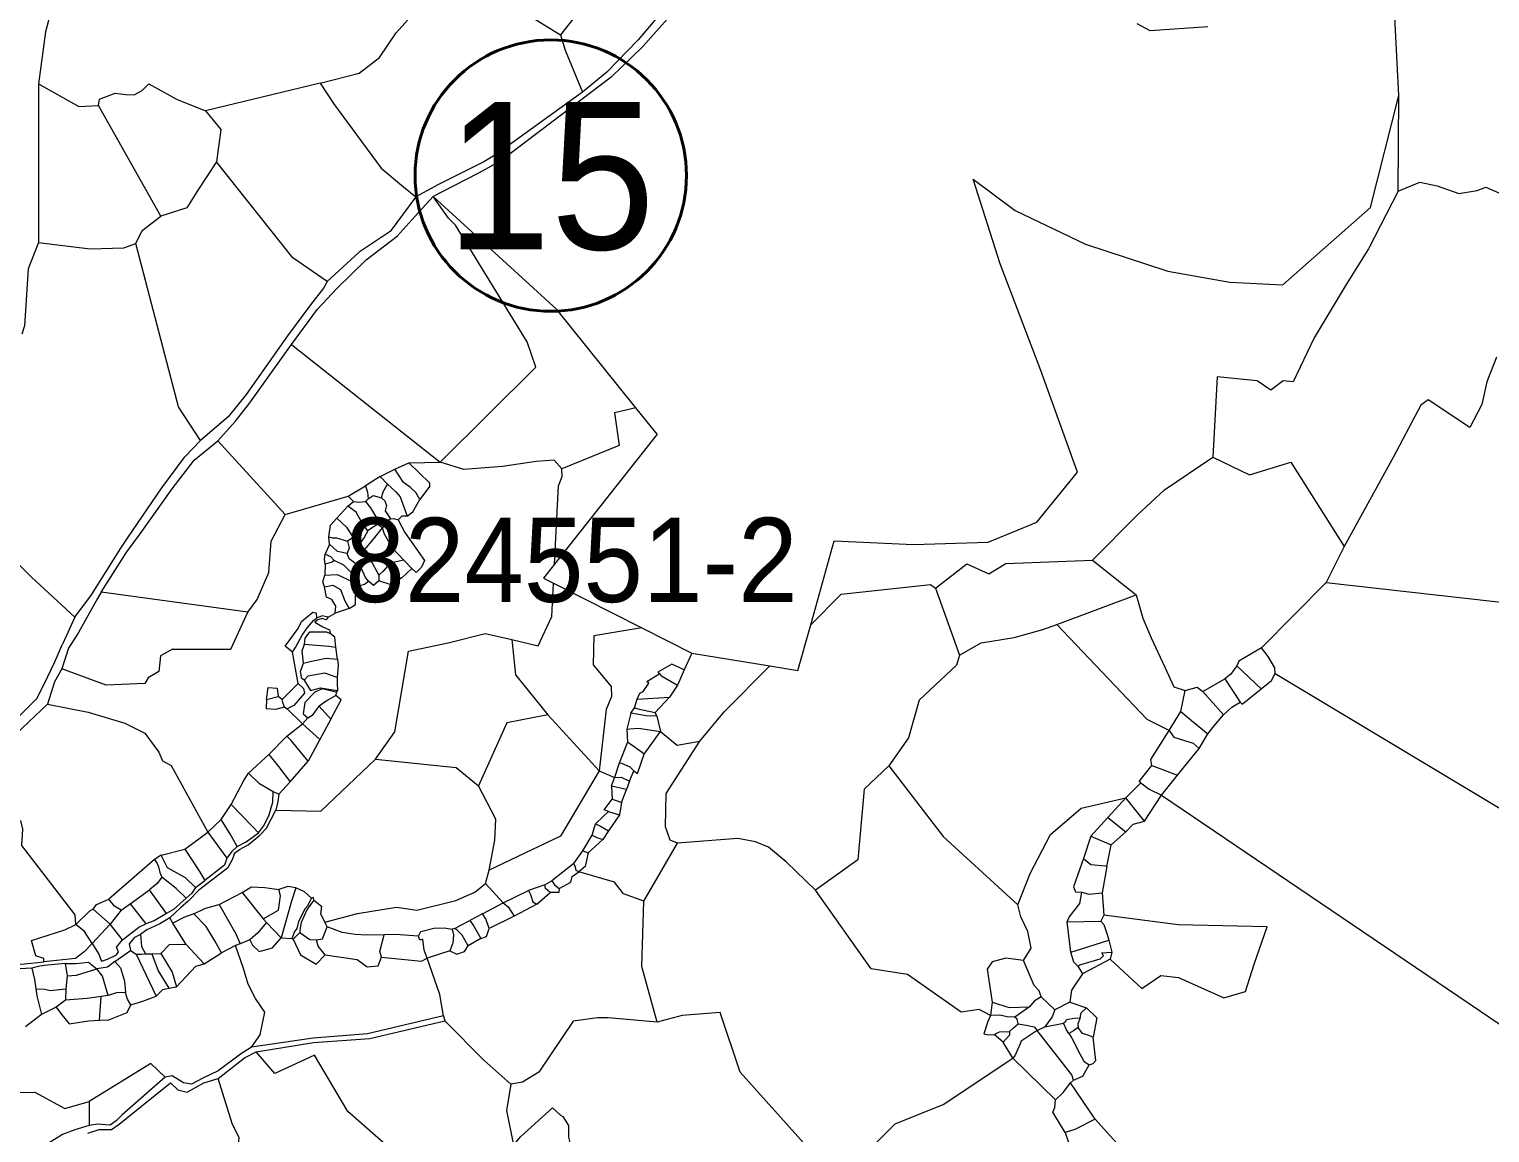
# Model space of a CAD drawing. Header units: metres. Extents: x 548568 to 557107, y 1817749 to 1829427.
# Drawn here: x 552243 to 552936, y 1823228 to 1823752 of the extents above; entities that cross this region are included whole.
import ezdxf
from ezdxf.enums import TextEntityAlignment as Align

# ---------------------------------------------------------------- set-up
doc = ezdxf.new("R2010")
doc.units = ezdxf.units.M
doc.header["$LTSCALE"] = 28
doc.linetypes.add('LONG_DASHED', pattern=[7.5, 6, -1.5])
for name, color, linetype, lineweight in [('10', 7, 'Continuous', 13), ('23', 7, 'Continuous', 13), ('31', 7, 'Continuous', 13), ('32', 7, 'Continuous', 13), ('34', 7, 'LONG_DASHED', 40), ('63', 7, 'Continuous', 40)]:
    doc.layers.add(name, color=color, linetype=linetype, lineweight=lineweight)
doc.layers.add('55', color=7, linetype='Continuous')

msp = doc.modelspace()

# ---------------------------------------------------------------- linework, layer by layer
at = {"layer": '10'}
for p, q in [((552892.76, 1823720.56), (552889.61, 1823782.61)), ((552380.64, 1823726.38), (552326.27, 1823713.3)), ((552246.97, 1823726.01), (552247.02, 1823650.75)), ((552892.43, 1823675.16), (552892.76, 1823720.56)), ((552304.98, 1823663.2), (552275.4, 1823715.73)), ((552434.25, 1823672.49), (552493.05, 1823618.9)), ((552530.59, 1823572.28), (552493.05, 1823618.9)), ((552367.03, 1823602.25), (552437.67, 1823546.43)), ((552540.7, 1823559.72), (552530.59, 1823572.28)), ((552364.14, 1823521.53), (552332.17, 1823556.6)), ((552540.7, 1823559.72), (552491.94, 1823497.98)), ((552416.12, 1823543.01), (552422.73, 1823546.14)), ((552422.73, 1823546.14), (552437.67, 1823546.43)), ((552409.21, 1823539.57), (552402.24, 1823535.1)), ((552409.21, 1823539.57), (552416.12, 1823543.01)), ((552412.72, 1823535.94), (552409.21, 1823539.57)), ((552393.95, 1823530.19), (552402.24, 1823535.1)), ((552491.94, 1823497.98), (552493.88, 1823535.11)), ((552364.14, 1823521.53), (552393.95, 1823530.19)), ((552393.83, 1823525.47), (552388.57, 1823519.8)), ((552393.83, 1823525.47), (552396.48, 1823527.67)), ((552393.95, 1823530.19), (552396.48, 1823527.67)), ((552403.53, 1823529.07), (552402.18, 1823527.66)), ((552410.28, 1823515.2), (552407.88, 1823516.87)), ((552385.06, 1823507.47), (552383, 1823502.66)), ((552385.06, 1823507.47), (552384.86, 1823510.92)), ((552396.36, 1823510.64), (552393.72, 1823508.83)), ((552396.36, 1823510.64), (552399.76, 1823508.21)), ((552613.56, 1823469.23), (552624.65, 1823509.08)), ((552383.02, 1823497.94), (552382.85, 1823492.73)), ((552747.3, 1823499.94), (552768.07, 1823483.36)), ((552346.28, 1823475.24), (552276.78, 1823484.62)), ((552398.06, 1823486.52), (552399.65, 1823487.84)), ((552672.71, 1823486.57), (552684.16, 1823454.82)), ((552858.19, 1823489.25), (553011.84, 1823471.99)), ((552394.41, 1823476.98), (552387.79, 1823474.71)), ((552730.39, 1823469.4), (552768.07, 1823483.36)), ((552384.52, 1823472.74), (552387.79, 1823474.71)), ((552310.54, 1823457.55), (552304.91, 1823454.38)), ((552388.9, 1823452.79), (552388.16, 1823458.5)), ((552557.16, 1823455.78), (552553.51, 1823447.83)), ((552572.43, 1823427.93), (552594.09, 1823449.69)), ((552815.77, 1823449.62), (552827.34, 1823438.77)), ((552279.11, 1823440.53), (552258.14, 1823448.32)), ((552553.51, 1823447.83), (552550.24, 1823440.51)), ((552833.97, 1823446.11), (553003.68, 1823344.04)), ((552297.39, 1823441.32), (552279.11, 1823440.53)), ((552355.25, 1823433.66), (552360.77, 1823435.18)), ((552362.59, 1823433.74), (552360.77, 1823435.18)), ((552370.18, 1823441.29), (552362.59, 1823433.74)), ((552388.32, 1823437.16), (552388.16, 1823435.68)), ((552550.24, 1823440.51), (552546.44, 1823434.84)), ((552789.21, 1823428.03), (552791.31, 1823438.03)), ((552809.46, 1823426.5), (552799.68, 1823437.52)), ((552363.74, 1823430.22), (552365.04, 1823429.22)), ((552528.12, 1823427.24), (552529.95, 1823429.69)), ((552529.95, 1823429.69), (552531.2, 1823433.8)), ((552531.2, 1823433.8), (552546.44, 1823434.84)), ((552546.44, 1823434.84), (552539.68, 1823427.54)), ((552372.28, 1823422.19), (552380.58, 1823414.71)), ((552385.77, 1823424.32), (552380.58, 1823414.71)), ((552488.81, 1823426.47), (552513.11, 1823399.82)), ((552528.12, 1823427.24), (552526.22, 1823419.63)), ((552540.52, 1823425.78), (552539.68, 1823427.54)), ((552540.52, 1823425.78), (552542.26, 1823418.53)), ((552560.87, 1823413.9), (552572.43, 1823427.93)), ((552783.76, 1823419.05), (552789.21, 1823428.03)), ((552364.93, 1823416.23), (552356.25, 1823407.64)), ((552380.58, 1823414.71), (552374.92, 1823404.45)), ((552526.22, 1823419.63), (552526.54, 1823413.46)), ((552534.41, 1823407.77), (552542.26, 1823418.53)), ((552797.97, 1823410.41), (552802.02, 1823417.41)), ((552346.74, 1823398.68), (552356.25, 1823407.64)), ((552775.4, 1823402.34), (552787.6, 1823397.71)), ((552366.42, 1823394.56), (552361, 1823388.68)), ((552513.11, 1823399.82), (552520.4, 1823396.69)), ((552518.98, 1823392.54), (552520.4, 1823396.69)), ((552527.55, 1823394.92), (552526.08, 1823391.03)), ((552527.55, 1823394.92), (552529.64, 1823399.84)), ((552763.04, 1823387.07), (552770.19, 1823394.16)), ((552518.98, 1823392.54), (552519.26, 1823386.43)), ((552526.08, 1823391.03), (552518.98, 1823392.54)), ((552523.65, 1823384.86), (552526.08, 1823391.03)), ((552763.04, 1823387.07), (552754.62, 1823377.65)), ((552771.96, 1823375.94), (552763.04, 1823387.07)), ((552771.96, 1823375.94), (552780.08, 1823388.29)), ((552780.08, 1823388.29), (553017.93, 1823227.16)), ((552523.65, 1823384.86), (552522.7, 1823378.99)), ((552333.74, 1823376.77), (552327.39, 1823370.67)), ((552509.83, 1823369.3), (552511.45, 1823374.64)), ((552522.7, 1823378.99), (552517.53, 1823371.36)), ((552754.62, 1823377.65), (552746.58, 1823368.83)), ((552754.62, 1823377.65), (552763.09, 1823370.93)), ((552316.46, 1823362.6), (552327.39, 1823370.67)), ((552327.39, 1823370.67), (552336.31, 1823358.35)), ((552505.4, 1823361.91), (552509.83, 1823369.3)), ((552514.86, 1823367.18), (552507.83, 1823360.95)), ((552517.53, 1823371.36), (552514.86, 1823367.18)), ((552746.58, 1823368.83), (552743.03, 1823358.29)), ((552746.58, 1823368.83), (552756.11, 1823364.68)), ((552305.28, 1823359.72), (552302.12, 1823357.66)), ((552305.28, 1823359.72), (552316.46, 1823362.6)), ((552501.17, 1823355.84), (552505.4, 1823361.91)), ((552505.4, 1823361.91), (552507.83, 1823360.95)), ((552534.33, 1823337.94), (552550.3, 1823365.46)), ((552459.14, 1823346.28), (552460.88, 1823352.64)), ((552501.17, 1823355.84), (552490.71, 1823347.64)), ((552754.06, 1823354.39), (552751.91, 1823341.83)), ((552467.62, 1823337.23), (552459.14, 1823346.28)), ((552487.41, 1823345.75), (552479.65, 1823342.97)), ((552487.41, 1823345.75), (552490.71, 1823347.64)), ((552307.78, 1823332.07), (552299.63, 1823343.31)), ((552467.62, 1823337.23), (552479.65, 1823342.97)), ((552483.48, 1823336.54), (552489.93, 1823342.12)), ((552281, 1823327.1), (552272.95, 1823334.18)), ((552286.27, 1823333.75), (552281, 1823327.1)), ((552290.53, 1823336.76), (552297.9, 1823327.26)), ((552457.68, 1823332.01), (552451.66, 1823328.76)), ((552457.68, 1823332.01), (552467.62, 1823337.23)), ((552281, 1823327.1), (552272.46, 1823317.92)), ((552286.84, 1823319.58), (552281, 1823327.1)), ((552362.16, 1823320.55), (552355.29, 1823327.81)), ((552444.6, 1823324.98), (552443.32, 1823324.61)), ((552735.28, 1823328.1), (552751.19, 1823328.53)), ((552737, 1823313.79), (552735.28, 1823328.1)), ((552325.7, 1823308.2), (552317.16, 1823317.4)), ((552342.75, 1823317.71), (552340.53, 1823316.95)), ((552347.33, 1823319.55), (552342.75, 1823317.71)), ((552362.16, 1823320.55), (552367.42, 1823320.3)), ((552367.42, 1823320.3), (552367.85, 1823319.96)), ((552371.1, 1823323.12), (552367.85, 1823319.96)), ((552456.91, 1823320.26), (552450.94, 1823316.74)), ((552755.02, 1823319.39), (552756.52, 1823313.77)), ((552297.73, 1823313), (552300.77, 1823313)), ((552300.77, 1823313), (552305.13, 1823313.12)), ((552325.7, 1823308.2), (552333.88, 1823313.48)), ((552340.53, 1823316.95), (552333.88, 1823313.48)), ((552442.26, 1823314.41), (552431.54, 1823310.81)), ((552756.52, 1823313.77), (552755.68, 1823310.35)), ((552259.7, 1823308.34), (552260.54, 1823302.42)), ((552277.32, 1823302.34), (552274.74, 1823305.89)), ((552740.28, 1823307.12), (552742.48, 1823303.46)), ((552755.68, 1823310.35), (552742.48, 1823303.46)), ((552260.54, 1823302.42), (552259.91, 1823296.35)), ((552280.1, 1823293.21), (552277.32, 1823302.34)), ((552259.87, 1823291.01), (552255.39, 1823287.63)), ((552259.91, 1823296.35), (552259.87, 1823291.01)), ((552275.9, 1823281.5), (552276.77, 1823292.62)), ((552280.1, 1823293.21), (552276.77, 1823292.62)), ((552699.71, 1823290.06), (552698.95, 1823283.61)), ((552722.92, 1823292.52), (552729.42, 1823286.42)), ((552736.51, 1823290.01), (552729.42, 1823286.42)), ((552736.51, 1823290.01), (552744.43, 1823287.34)), ((552717.41, 1823287.78), (552710.35, 1823282.94)), ((552720.99, 1823276.52), (552724.71, 1823278.23)), ((552724.71, 1823278.23), (552733.57, 1823280.06)), ((552704.9, 1823271), (552700.69, 1823274.65)), ((552709.51, 1823263.43), (552704.9, 1823271)), ((552729.67, 1823243.63), (552709.51, 1823263.43)), ((552736.84, 1823251.76), (552738.31, 1823253.02)), ((552748.63, 1823234.38), (552736.84, 1823251.76)), ((552271, 1823242.75), (552270.99, 1823231.36))]:
    msp.add_line(p, q, dxfattribs=at)
for points in [[(552529.35, 1823847.9), (552524.13, 1823844.45), (552521.09, 1823836.04), (552523.24, 1823833.65), (552516.17, 1823823), (552514.65, 1823819.79), (552514.22, 1823811), (552516.32, 1823798.14), (552508.81, 1823767.43), (552494.83, 1823749.34)], [(552380.64, 1823726.38), (552399.27, 1823731.04), (552408.89, 1823738.63), (552416.77, 1823750.32), (552423.66, 1823757.99), (552440.12, 1823783), (552494.83, 1823749.34)], [(552257.68, 1823778.97), (552250.28, 1823750.79), (552246.97, 1823726.01)], [(552494.83, 1823749.34), (552497.02, 1823742.02), (552505.26, 1823722.16)], [(552380.64, 1823726.38), (552387.03, 1823716.64), (552409.58, 1823685.95), (552420.29, 1823677.08), (552426.04, 1823672.41)], [(552246.97, 1823726.01), (552266.19, 1823715.22), (552275.4, 1823715.73)], [(552275.4, 1823715.73), (552275.99, 1823718.74), (552283.36, 1823721.55), (552288.44, 1823720.93), (552292.46, 1823720.86), (552296.15, 1823722.92), (552299.31, 1823725.99), (552312.56, 1823718.84), (552326.27, 1823713.3)], [(552690.66, 1823680.75), (552710.55, 1823665.98), (552743.91, 1823649.92), (552783.05, 1823637.08), (552812.56, 1823631.95), (552837.58, 1823630.66), (552879.29, 1823667.26), (552892.76, 1823720.56)], [(552326.27, 1823713.3), (552333.49, 1823704.35), (552331.53, 1823688.94)], [(552331.53, 1823688.94), (552322.98, 1823675.99), (552317.39, 1823667.12), (552304.98, 1823663.2)], [(552383.99, 1823632.21), (552367.76, 1823643.44), (552331.53, 1823688.94)], [(552624.65, 1823509.08), (552662.34, 1823507.38), (552697.83, 1823508.34), (552720.84, 1823517.93), (552740.15, 1823541.7), (552722.75, 1823589.92), (552703.54, 1823640.64), (552690.66, 1823680.75)], [(552892.43, 1823675.16), (552902.69, 1823679.39), (552910.96, 1823677.65), (552921.16, 1823674.04), (552929.91, 1823675.45), (552933.99, 1823677.05), (552949.99, 1823670.01), (552951.35, 1823665.49)], [(552437.67, 1823546.43), (552483.06, 1823591.52), (552478.92, 1823603.47), (552444.97, 1823658.99), (552441.66, 1823662.29), (552434.25, 1823672.49)], [(552892.43, 1823675.16), (552878.26, 1823647.75), (552867.66, 1823630.73), (552852.45, 1823605.48), (552842.62, 1823584.62), (552837.8, 1823584.95), (552831.92, 1823580.6), (552825.48, 1823584.97), (552806.52, 1823586.89), (552804.35, 1823548.77)], [(552293.17, 1823650.28), (552296.26, 1823656.35), (552304.98, 1823663.2)], [(552247.02, 1823650.75), (552242.15, 1823638.22), (552240.41, 1823611.21), (552239.09, 1823607.24)], [(552247.02, 1823650.75), (552271.44, 1823647.68), (552287.44, 1823648.16), (552293.17, 1823650.28)], [(552323.9, 1823556.72), (552313.38, 1823572.67), (552293.17, 1823650.28)], [(552939.08, 1823596.29), (552934.4, 1823584.56), (552932.06, 1823573.84), (552926.36, 1823562.92), (552906.7, 1823576.06), (552903.17, 1823573.53), (552890.15, 1823548.89), (552866.82, 1823506.3)], [(552530.59, 1823572.28), (552520.37, 1823569.75), (552522.55, 1823554.3), (552495.41, 1823543.24)], [(552422.73, 1823546.14), (552432.66, 1823536.62), (552432.65, 1823534.91), (552428, 1823528.64)], [(552495.41, 1823543.24), (552491.81, 1823547.4), (552483.22, 1823546.65), (552467.22, 1823544.3), (552448.89, 1823542.93), (552437.67, 1823546.43)], [(552747.3, 1823499.94), (552768.51, 1823521.3), (552781.43, 1823533.26), (552804.35, 1823548.77)], [(552804.35, 1823548.77), (552821.76, 1823540.31), (552841.48, 1823546.43), (552866.82, 1823506.3), (552858.19, 1823489.25), (552827.46, 1823458.22)], [(552428, 1823528.64), (552426.02, 1823531.97), (552423.64, 1823534.41), (552420.2, 1823536.67), (552416.12, 1823543.01)], [(552493.88, 1823535.11), (552495.54, 1823539.52), (552495.41, 1823543.24)], [(552402.24, 1823535.1), (552403.11, 1823532.23), (552403.53, 1823529.07)], [(552409.73, 1823529.4), (552410.56, 1823532.28), (552412.72, 1823535.94)], [(552412.72, 1823535.94), (552414.47, 1823534.27), (552416.6, 1823532.31), (552418.72, 1823530), (552420.61, 1823524.77), (552422.03, 1823520.77)], [(552403.31, 1823513.86), (552400.53, 1823517.78), (552397.77, 1823522.61), (552393.83, 1823525.47)], [(552396.48, 1823527.67), (552399.07, 1823527.46), (552402.18, 1823527.66)], [(552402.18, 1823527.66), (552404.59, 1823524.66), (552407.5, 1823519.99), (552407.88, 1823516.87)], [(552403.53, 1823529.07), (552405.92, 1823530.57), (552409.73, 1823529.4)], [(552409.73, 1823529.4), (552411.37, 1823528.08), (552412.23, 1823525.87), (552411.51, 1823523.37), (552414.07, 1823519.5)], [(552422.03, 1823520.77), (552424.72, 1823522.81), (552428, 1823528.64)], [(552346.28, 1823475.24), (552350.83, 1823481.25), (552356.28, 1823494.05), (552357.49, 1823508.91), (552364.14, 1823521.53)], [(552384.86, 1823510.92), (552385.6, 1823516.5), (552388.57, 1823519.8)], [(552388.57, 1823519.8), (552393.2, 1823515.51), (552396.36, 1823510.64)], [(552414.07, 1823519.5), (552411.95, 1823517.69), (552410.28, 1823515.2)], [(552414.07, 1823519.5), (552415.67, 1823519.58), (552417.74, 1823519.02)], [(552422.03, 1823520.77), (552419.48, 1823520.7), (552417.74, 1823519.02)], [(552417.74, 1823519.02), (552420.81, 1823513.05), (552430.18, 1823499.74), (552428.77, 1823496.51), (552426.21, 1823494.06), (552424.25, 1823495.85)], [(552403.31, 1823513.86), (552401.55, 1823510.63), (552399.76, 1823508.21)], [(552401.78, 1823504.78), (552406.06, 1823509.82), (552410.28, 1823515.2)], [(552407.88, 1823516.87), (552405.59, 1823515.39), (552403.31, 1823513.86)], [(552415.04, 1823505.64), (552411.22, 1823512.18), (552410.28, 1823515.2)], [(552384.86, 1823510.92), (552386.46, 1823510.51), (552388.47, 1823510.45), (552393.72, 1823508.83)], [(552393.56, 1823502.96), (552388.9, 1823503.94), (552385.06, 1823507.47)], [(552393.72, 1823508.83), (552394.5, 1823505.73), (552393.56, 1823502.96)], [(552399.76, 1823508.21), (552400.55, 1823506.38), (552401.78, 1823504.78)], [(552401.78, 1823504.78), (552402.63, 1823504.38), (552404.63, 1823500)], [(552404.63, 1823500), (552405.69, 1823500.99), (552415.04, 1823505.64)], [(552424.25, 1823495.85), (552420.42, 1823499.84), (552415.04, 1823505.64)], [(552264.3, 1823472.8), (552243.5, 1823492), (552236.82, 1823498.66)], [(552383.02, 1823497.94), (552382.71, 1823500.34), (552383, 1823502.66)], [(552383, 1823502.66), (552385.65, 1823501.54), (552387.39, 1823499.77)], [(552387.39, 1823499.77), (552386.38, 1823498.9), (552383.02, 1823497.94)], [(552399.65, 1823487.84), (552395.79, 1823493.65), (552391.98, 1823497.57), (552387.39, 1823499.77)], [(552403.57, 1823489.84), (552402.18, 1823491.62), (552400.2, 1823496.23), (552394.38, 1823500.49), (552393.56, 1823502.96)], [(552404.63, 1823500), (552408.55, 1823492.71), (552408.55, 1823490.11)], [(552420.42, 1823499.84), (552413.84, 1823498.45), (552410.51, 1823494.49), (552408.55, 1823492.71)], [(552491.94, 1823497.98), (552486.69, 1823491.34), (552491.47, 1823488.93), (552533.34, 1823467.8), (552557.16, 1823455.78), (552594.09, 1823449.69)], [(552672.71, 1823486.57), (552687.62, 1823498.09), (552698.06, 1823493.42), (552706.1, 1823498.35), (552747.3, 1823499.94)], [(552382.67, 1823487.25), (552382.01, 1823489.63), (552382.85, 1823492.73)], [(552382.85, 1823492.73), (552388.74, 1823493.12), (552396.2, 1823489.59), (552398.06, 1823486.52)], [(552424.25, 1823495.85), (552419.47, 1823491.51), (552414.41, 1823488.08), (552408.55, 1823490.11)], [(552382.67, 1823487.25), (552386.64, 1823487.92), (552390.29, 1823485.93), (552392.42, 1823480.52), (552394.41, 1823476.98)], [(552387.79, 1823474.71), (552388.11, 1823478.07), (552386.23, 1823481.18), (552383.74, 1823482.31), (552382.67, 1823487.25)], [(552394.41, 1823476.98), (552397.46, 1823478.87), (552397.39, 1823482.73), (552398.06, 1823486.52)], [(552399.65, 1823487.84), (552401.8, 1823488.44), (552403.57, 1823489.84)], [(552408.55, 1823490.11), (552406.03, 1823487.87), (552403.57, 1823489.84)], [(552471.7, 1823462.23), (552484.16, 1823459.24), (552490.64, 1823473.07), (552491.47, 1823488.93)], [(552613.56, 1823469.23), (552628.04, 1823483.78), (552670.39, 1823488.26), (552672.71, 1823486.57)], [(552768.07, 1823483.36), (552771.25, 1823472.39), (552775.16, 1823462.93), (552781.64, 1823449.11), (552785.96, 1823439.65), (552791.31, 1823438.03)], [(552310.54, 1823457.55), (552338.33, 1823457.54), (552346.28, 1823475.24)], [(552367.61, 1823456.25), (552364.06, 1823459.07), (552370.27, 1823467.36), (552371.76, 1823470.75), (552377.15, 1823475.17), (552378.75, 1823474.91), (552378.99, 1823472.4)], [(552388.16, 1823458.5), (552387.6, 1823463.35), (552385.48, 1823465.08)], [(552406.94, 1823405.44), (552416.16, 1823418.3), (552422.63, 1823456.73), (552441.46, 1823460.62), (552458.97, 1823465.01), (552471.7, 1823462.23)], [(552533.34, 1823467.8), (552510.52, 1823463.94), (552510.24, 1823450.19), (552518.89, 1823439.84), (552518.95, 1823435.13), (552516.49, 1823428.91), (552513.11, 1823399.82)], [(552594.09, 1823449.69), (552607.5, 1823447.48), (552613.56, 1823469.23)], [(552684.16, 1823454.82), (552694.37, 1823460.56), (552710.06, 1823463.2), (552723.73, 1823466.89), (552730.39, 1823469.4)], [(552783.76, 1823419.05), (552773.31, 1823424.26), (552730.39, 1823469.4)], [(552373.22, 1823459.97), (552384.74, 1823458.97), (552388.16, 1823458.5)], [(552471.7, 1823462.23), (552473.44, 1823445.41), (552488.81, 1823426.47)], [(552827.46, 1823458.22), (552816.82, 1823451.88), (552815.77, 1823449.62)], [(552833.97, 1823446.11), (552833.82, 1823448.75), (552830.65, 1823454.18), (552827.46, 1823458.22)], [(552304.91, 1823454.38), (552304.14, 1823446.97), (552299.06, 1823444.03), (552297.39, 1823441.32)], [(552372.84, 1823451.02), (552376.58, 1823451.93), (552383.5, 1823453.29), (552388.9, 1823452.79)], [(552388.9, 1823452.79), (552389.3, 1823450.01), (552388.82, 1823444.22)], [(552553.51, 1823447.83), (552547.61, 1823450.42), (552540.96, 1823446.71), (552541.91, 1823446.02)], [(552684.16, 1823454.82), (552682.71, 1823450.04), (552664.96, 1823433.46), (552659.94, 1823415.54), (552650.64, 1823402.25)], [(552815.77, 1823449.62), (552812.76, 1823445.62), (552810.09, 1823443.52)], [(552388.82, 1823444.22), (552382.97, 1823446.25), (552374.87, 1823444.79), (552373.17, 1823442.93)], [(552388.82, 1823444.22), (552388.76, 1823441.12), (552388.94, 1823437.95)], [(552531.2, 1823433.8), (552532.4, 1823436.76), (552534.08, 1823437.44), (552536.73, 1823441.49), (552535.81, 1823442.2), (552541.91, 1823446.02)], [(552541.91, 1823446.02), (552542.47, 1823445.06), (552550.24, 1823440.51)], [(552799.68, 1823437.52), (552810.09, 1823443.52), (552817.37, 1823432.43)], [(552827.34, 1823438.77), (552832.27, 1823442.67), (552833.97, 1823446.11)], [(552355.25, 1823433.66), (552356.01, 1823439.36), (552360.25, 1823439.15), (552360.77, 1823435.18)], [(552388.16, 1823435.68), (552383.95, 1823433.31), (552380.18, 1823430.6)], [(552385.77, 1823424.32), (552390.68, 1823433.58), (552388.16, 1823435.68)], [(552791.31, 1823438.03), (552796.96, 1823439.63), (552799.68, 1823437.52)], [(552817.37, 1823432.43), (552818.3, 1823431.46), (552827.34, 1823438.77)], [(552251.19, 1823431.52), (552270.59, 1823427.75), (552287.96, 1823422.49), (552297.51, 1823417.65), (552304.15, 1823408.7), (552305.88, 1823404.62), (552309.9, 1823402.32), (552327.39, 1823370.67)], [(552355.25, 1823433.66), (552355.11, 1823429.36), (552359.63, 1823429.18), (552363.74, 1823430.22)], [(552363.74, 1823430.22), (552363.18, 1823431.82), (552362.59, 1823433.74)], [(552374.91, 1823424.99), (552377.43, 1823426.52), (552380.18, 1823430.6), (552385.77, 1823424.32)], [(552529.95, 1823429.69), (552531.45, 1823429.2), (552539.68, 1823427.54)], [(552809.46, 1823426.5), (552813.5, 1823430.01), (552817.37, 1823432.43)], [(552374.92, 1823404.45), (552367, 1823414.22), (552364.93, 1823416.23), (552372.28, 1823422.19)], [(552488.81, 1823426.47), (552469.25, 1823422.56), (552455.78, 1823392.67)], [(552540.52, 1823425.78), (552535.37, 1823425.99), (552528.12, 1823427.24)], [(552789.21, 1823428.03), (552795.18, 1823422.93), (552802.02, 1823417.41)], [(552802.02, 1823417.41), (552805, 1823421.23), (552809.46, 1823426.5)], [(552526.22, 1823419.63), (552527.72, 1823419.78), (552531.77, 1823420.08), (552542.26, 1823418.53)], [(552542.26, 1823418.53), (552550.18, 1823411.98), (552560.87, 1823413.9)], [(552775.4, 1823402.34), (552774.98, 1823405.24), (552783.76, 1823419.05)], [(552783.76, 1823419.05), (552785.95, 1823415.87), (552795.02, 1823412.94), (552797.97, 1823410.41)], [(552356.25, 1823407.64), (552360.85, 1823401.86), (552366.42, 1823394.56), (552374.92, 1823404.45)], [(552526.54, 1823413.46), (552522.69, 1823403.54), (552520.4, 1823396.69)], [(552534.41, 1823407.77), (552533.06, 1823408.87), (552526.54, 1823413.46)], [(552529.64, 1823399.84), (552531.34, 1823398.51), (552534.41, 1823407.77)], [(552550.3, 1823365.46), (552546.8, 1823366.9), (552544.6, 1823373.29), (552544.93, 1823389.12), (552560.87, 1823413.9)], [(552780.08, 1823388.29), (552787.6, 1823397.71), (552797.97, 1823410.41)], [(552359.63, 1823381.14), (552381.05, 1823380.71), (552406.94, 1823405.44)], [(552406.94, 1823405.44), (552445.31, 1823401.38), (552455.78, 1823392.67)], [(552529.64, 1823399.84), (552527.89, 1823401.54), (552523.96, 1823403.38), (552522.69, 1823403.54)], [(552650.64, 1823402.25), (552638.95, 1823391.19), (552635.89, 1823357.52), (552615.88, 1823343.25)], [(552650.64, 1823402.25), (552676.38, 1823368.6), (552711.9, 1823336.21)], [(552770.19, 1823394.16), (552769.52, 1823394.77), (552775.4, 1823402.34)], [(552338.42, 1823383.85), (552344.45, 1823395.28), (552346.74, 1823398.68)], [(552358.4, 1823389.8), (552351.9, 1823393.74), (552346.74, 1823398.68)], [(552513.11, 1823399.82), (552494.72, 1823368.85), (552460.88, 1823352.64)], [(552520.4, 1823396.69), (552523.58, 1823396.81), (552527.55, 1823394.92)], [(552770.19, 1823394.16), (552774.12, 1823391.18), (552780.08, 1823388.29)], [(552460.88, 1823352.64), (552463.53, 1823366.99), (552464.03, 1823376.86), (552455.78, 1823392.67)], [(552711.9, 1823336.21), (552717.65, 1823351.08), (552727.35, 1823369.6), (552741.93, 1823382.09), (552763.04, 1823387.07)], [(552341.31, 1823363.92), (552338.15, 1823369.61), (552333.74, 1823376.77), (552338.42, 1823383.85)], [(552338.42, 1823383.85), (552348.36, 1823373.62), (552351.42, 1823370.38)], [(552511.45, 1823374.64), (552515.09, 1823378.2), (552517.5, 1823380.45)], [(552517.5, 1823380.45), (552515.51, 1823381.32), (552519.26, 1823386.43)], [(552517.5, 1823380.45), (552519.63, 1823379.87), (552522.7, 1823378.99)], [(552519.26, 1823386.43), (552521.66, 1823385.66), (552523.65, 1823384.86)], [(552264.75, 1823326.82), (552264.44, 1823331.48), (552239.02, 1823364.34), (552239.6, 1823372.09), (552238.68, 1823376.23)], [(552511.45, 1823374.64), (552513.8, 1823373.55), (552517.53, 1823371.36)], [(552763.09, 1823370.93), (552766.62, 1823374.55), (552771.96, 1823375.94)], [(552509.83, 1823369.3), (552512.07, 1823368.16), (552514.86, 1823367.18)], [(552615.88, 1823343.25), (552602.12, 1823356.45), (552593.51, 1823363.56), (552587.32, 1823366.1), (552578.9, 1823367.65), (552550.3, 1823365.46)], [(552754.06, 1823354.39), (552756.11, 1823364.68), (552763.09, 1823370.93)], [(552321.58, 1823344.46), (552316.8, 1823348.98), (552308.17, 1823353.84), (552305.28, 1823359.72)], [(552316.46, 1823362.6), (552323.49, 1823352.1), (552326, 1823347.7)], [(552507.83, 1823360.95), (552506.41, 1823354.49), (552503.52, 1823351.87)], [(552503.52, 1823351.87), (552502.15, 1823352.5), (552501.95, 1823354.09), (552501.17, 1823355.84)], [(552743.03, 1823358.29), (552738.23, 1823344.81), (552739.3, 1823342.37), (552742.24, 1823342.18)], [(552743.03, 1823358.29), (552746.44, 1823355.38), (552753.36, 1823354.72), (552754.06, 1823354.39)], [(552317.02, 1823339.34), (552312.31, 1823344.03), (552305.48, 1823349.41)], [(552382.9, 1823327.93), (552398.43, 1823332.05), (552416.89, 1823335.11), (552426.5, 1823333.6), (552445.15, 1823338.2), (552454.04, 1823342.27), (552459.14, 1823346.28)], [(552489.93, 1823342.12), (552487.68, 1823344.04), (552487.41, 1823345.75)], [(552490.71, 1823347.64), (552491.97, 1823345.67), (552494.18, 1823344.01)], [(552494.18, 1823344.01), (552499.71, 1823346.97), (552500.32, 1823349.62), (552503.52, 1823351.87)], [(552534.33, 1823337.94), (552524.61, 1823341.43), (552520.33, 1823346.96), (552503.52, 1823351.87)], [(552272.95, 1823334.18), (552274.54, 1823336.36), (552280.31, 1823338.93)], [(552332.76, 1823336.3), (552343.67, 1823342.12), (552353.59, 1823329.58), (552355.29, 1823327.81)], [(552343.67, 1823342.12), (552348.17, 1823344.76), (552354.38, 1823344.49), (552361.11, 1823343.54)], [(552353.59, 1823329.58), (552360.86, 1823333.72), (552361.85, 1823340.52), (552361.11, 1823343.54)], [(552369.13, 1823344.27), (552365.28, 1823344.95), (552361.11, 1823343.54)], [(552369.13, 1823344.27), (552367.15, 1823338.03), (552362.16, 1823320.55)], [(552367.42, 1823320.3), (552368.49, 1823323.21), (552369.75, 1823325.04), (552370.6, 1823328.24), (552373.63, 1823334.5), (552374.93, 1823335.98), (552376.55, 1823339.4)], [(552376.55, 1823339.4), (552373.32, 1823342.44), (552369.13, 1823344.27)], [(552377.76, 1823338.49), (552374.49, 1823334.1), (552371.62, 1823327.85), (552371.11, 1823324.17), (552371.1, 1823323.12)], [(552377.76, 1823338.49), (552377.45, 1823339.64), (552376.55, 1823339.4)], [(552377.76, 1823338.49), (552381.37, 1823335.51), (552380.89, 1823332.01), (552382.9, 1823327.93)], [(552479.65, 1823342.97), (552480.48, 1823341.19), (552481.6, 1823337.66), (552483.48, 1823336.54)], [(552494.18, 1823344.01), (552493.9, 1823342.01), (552489.93, 1823342.12)], [(552698.95, 1823283.61), (552693.51, 1823286.52), (552684.93, 1823285.19), (552659.44, 1823303.08), (552642.17, 1823305.75), (552615.88, 1823343.25)], [(552735.28, 1823328.1), (552736.24, 1823330.4), (552741.25, 1823336.85), (552742.24, 1823342.18)], [(552742.24, 1823342.18), (552745.71, 1823341.3), (552751.91, 1823341.83)], [(552751.91, 1823341.83), (552752.61, 1823331.25), (552751.19, 1823328.53)], [(552272.95, 1823334.18), (552271.15, 1823333.21), (552264.75, 1823326.82)], [(552320.7, 1823332), (552316.37, 1823330.39), (552310.83, 1823327.56)], [(552320.7, 1823332), (552325.88, 1823334.45), (552329.69, 1823335.65), (552332.76, 1823336.3)], [(552333.88, 1823313.48), (552330.74, 1823319.12), (552326.61, 1823325.92), (552320.7, 1823332)], [(552332.76, 1823336.3), (552340.68, 1823322.44), (552342.75, 1823317.71)], [(552460.95, 1823324.92), (552459.35, 1823329.56), (552457.68, 1823332.01)], [(552483.48, 1823336.54), (552472.81, 1823330.8), (552460.95, 1823324.92)], [(552467.62, 1823337.23), (552469.88, 1823335.27), (552472.81, 1823330.8)], [(552540.63, 1823280.53), (552533.43, 1823306.87), (552534.33, 1823337.94)], [(552714.58, 1823309.7), (552718.15, 1823315.56), (552716.57, 1823323.57), (552713.25, 1823330.44), (552711.9, 1823336.21)], [(552755.68, 1823310.35), (552770.67, 1823296.45), (552779.75, 1823302.73), (552788.18, 1823301.74), (552809.63, 1823292.07), (552819.85, 1823295.02), (552824.11, 1823308), (552830.24, 1823325.72), (552787.88, 1823326.68), (552752.61, 1823331.25)], [(552249.59, 1823309.13), (552249.59, 1823310.79), (552245.77, 1823311.94), (552243.68, 1823319.23), (552259.48, 1823324.41), (552264.75, 1823326.82)], [(552272.46, 1823317.92), (552268.88, 1823323.54), (552264.75, 1823326.82)], [(552317.16, 1823317.4), (552313.61, 1823322.89), (552310.83, 1823327.56), (552309.29, 1823329.99)], [(552355.29, 1823327.81), (552350.91, 1823322.8), (552347.33, 1823319.55)], [(552379.01, 1823319.52), (552381.85, 1823320.1), (552384.02, 1823325.77), (552382.9, 1823327.93)], [(552411.05, 1823321.92), (552402.8, 1823321.73), (552397.26, 1823322.16), (552391.17, 1823323.03), (552384.02, 1823325.77)], [(552427.39, 1823321.3), (552428.49, 1823323.52), (552434.64, 1823325.14), (552439.53, 1823325.32), (552443.32, 1823324.61)], [(552443.32, 1823324.61), (552443.99, 1823322.03), (552443.67, 1823317.95), (552442.26, 1823314.41)], [(552444.6, 1823324.98), (552447.53, 1823326.62), (552451.66, 1823328.76)], [(552450.94, 1823316.74), (552448.12, 1823321.86), (552445.67, 1823324.13), (552444.6, 1823324.98)], [(552451.66, 1823328.76), (552453.69, 1823326.13), (552456.91, 1823320.26)], [(552456.91, 1823320.26), (552459.63, 1823321.11), (552460.95, 1823324.92)], [(552751.19, 1823328.53), (552752.74, 1823326.91), (552754.31, 1823322.12), (552755.02, 1823319.39)], [(552295.47, 1823322.05), (552295.84, 1823316.48), (552297.73, 1823313)], [(552317.16, 1823317.4), (552309.03, 1823317.24), (552305.13, 1823313.12)], [(552347.33, 1823319.55), (552348.59, 1823317.06), (552351.7, 1823314.09), (552357.99, 1823315.77), (552362.16, 1823320.55)], [(552367.85, 1823319.96), (552371.4, 1823312.49), (552378.84, 1823307.99), (552383.09, 1823312.47)], [(552371.1, 1823323.12), (552375.81, 1823319.75), (552379.01, 1823319.52)], [(552383.09, 1823312.47), (552379.66, 1823316.58), (552379.01, 1823319.52)], [(552409.87, 1823311.44), (552409.04, 1823314.05), (552411.05, 1823321.92)], [(552427.39, 1823321.3), (552416.47, 1823322.08), (552411.05, 1823321.92)], [(552431.54, 1823310.81), (552430.09, 1823314.71), (552429.42, 1823319.93), (552428, 1823319.51), (552427.39, 1823321.3)], [(552737, 1823313.79), (552739.08, 1823314.37), (552755.02, 1823319.39)], [(552290.6, 1823314.49), (552293.37, 1823312.73), (552302.86, 1823292.9)], [(552293.37, 1823312.73), (552295.67, 1823312.76), (552297.73, 1823313)], [(552300.77, 1823313), (552303.77, 1823304.94), (552308.9, 1823296.61)], [(552305.13, 1823313.12), (552310.47, 1823304.18), (552312.54, 1823297.31)], [(552348.05, 1823268.58), (552352.2, 1823274.53), (552354.35, 1823285.18), (552349.95, 1823291.81), (552346.52, 1823298.54), (552344.32, 1823306.03), (552340.53, 1823316.95)], [(552383.09, 1823312.47), (552398.19, 1823310.19), (552403.02, 1823306.7), (552408.2, 1823307.26), (552409.87, 1823311.44)], [(552409.87, 1823311.44), (552428.8, 1823309.54), (552431.54, 1823310.81)], [(552439.23, 1823283.58), (552437.44, 1823293.7), (552431.54, 1823310.81)], [(552442.26, 1823314.41), (552445.61, 1823312.73), (552449.22, 1823314.12), (552450.94, 1823316.74)], [(552714.58, 1823309.7), (552706.13, 1823310.86), (552699.71, 1823309.16), (552697.37, 1823305.59), (552699.71, 1823290.06)], [(552740.28, 1823307.12), (552738.44, 1823308.92), (552737, 1823313.79)], [(552740.28, 1823307.12), (552741.29, 1823307.68), (552750.91, 1823310.54), (552752.58, 1823311.96), (552751.77, 1823313.37), (552756.52, 1823313.77)], [(552243.76, 1823306.19), (552245.05, 1823300.79), (552245.65, 1823296.29)], [(552260.54, 1823302.42), (552264.98, 1823302.83), (552274.74, 1823305.89)], [(552283.28, 1823309.32), (552285.85, 1823306.32), (552287.78, 1823300), (552288.36, 1823294.55)], [(552312.54, 1823297.31), (552321.73, 1823307.09), (552325.7, 1823308.2)], [(552722.92, 1823292.52), (552721.96, 1823295.43), (552719.56, 1823297.88), (552714.58, 1823309.7)], [(552742.48, 1823303.46), (552737.3, 1823295.7), (552736.51, 1823290.01)], [(552302.86, 1823292.9), (552305.93, 1823295.95), (552308.9, 1823296.61), (552312.54, 1823297.31)], [(552245.65, 1823296.29), (552249.95, 1823296.24), (552252.47, 1823295.53), (552259.91, 1823296.35)], [(552245.65, 1823296.29), (552246.17, 1823292.93), (552248.44, 1823284.06)], [(552276.77, 1823292.62), (552270.11, 1823291.74), (552259.87, 1823291.01)], [(552288.36, 1823294.55), (552284.01, 1823294.39), (552280.1, 1823293.21)], [(552290.74, 1823288.76), (552289.18, 1823291.46), (552288.36, 1823294.55)], [(552290.74, 1823288.76), (552296.57, 1823290.54), (552302.86, 1823292.9)], [(552699.71, 1823290.06), (552707.81, 1823287.52), (552717.41, 1823287.78)], [(552722.92, 1823292.52), (552719.55, 1823290.48), (552717.41, 1823287.78)], [(552275.9, 1823281.5), (552280.43, 1823281.55), (552289.09, 1823285.09), (552290.74, 1823288.76)], [(552633.04, 1823211.65), (552615.67, 1823217.08), (552580.01, 1823256.69), (552570.55, 1823285.07), (552552.56, 1823283.69), (552540.63, 1823280.53)], [(552698.95, 1823283.61), (552697.54, 1823280.84), (552695.7, 1823275.03), (552697.7, 1823274.44), (552700.69, 1823274.65)], [(552710.35, 1823282.94), (552706.84, 1823282.96), (552703.33, 1823283.79), (552698.95, 1823283.61)], [(552712.08, 1823279.68), (552711.6, 1823281.9), (552710.35, 1823282.94)], [(552729.42, 1823286.42), (552728.21, 1823283.08), (552724.71, 1823278.23)], [(552741.39, 1823282.6), (552741.9, 1823284.98), (552744.43, 1823287.34)], [(552744.43, 1823287.34), (552749.37, 1823282.5), (552747.57, 1823273.42)], [(552261.55, 1823279.72), (552270.75, 1823281.17), (552275.9, 1823281.5)], [(552439.82, 1823281.15), (552458.43, 1823262.47), (552471.25, 1823251.09)], [(552540.63, 1823280.53), (552517.33, 1823282.6), (552512.29, 1823282.63), (552500.74, 1823281.01), (552484.55, 1823256.79), (552476.66, 1823251.99), (552471.25, 1823251.09)], [(552700.69, 1823274.65), (552703.07, 1823275.94), (552707.89, 1823276.07)], [(552707.89, 1823276.07), (552707.82, 1823274.25), (552704.9, 1823271)], [(552707.89, 1823276.07), (552709.8, 1823277.76), (552712.08, 1823279.68)], [(552720.99, 1823276.52), (552713.39, 1823271.43), (552712.9, 1823270.15), (552710.48, 1823264.58), (552709.51, 1823263.43)], [(552712.08, 1823279.68), (552715.77, 1823279), (552719.59, 1823278.24), (552720.99, 1823276.52)], [(552738.31, 1823253.02), (552737.53, 1823255.45), (552720.99, 1823276.52)], [(552733.57, 1823280.06), (552734.57, 1823280.95), (552734.88, 1823281.7), (552738.57, 1823282.35), (552741.39, 1823282.6)], [(552736.11, 1823275.16), (552734.95, 1823276.88), (552733.57, 1823280.06)], [(552740.49, 1823278.02), (552738.25, 1823276.43), (552736.11, 1823275.16)], [(552741.39, 1823282.6), (552740.38, 1823279.66), (552740.49, 1823278.02)], [(552747.57, 1823273.42), (552745.1, 1823274.38), (552742.53, 1823275.19), (552740.49, 1823278.02)], [(552736.11, 1823275.16), (552737.56, 1823272.97), (552741.23, 1823265.47), (552743.2, 1823261.91), (552745.73, 1823260.21)], [(552745.73, 1823260.21), (552747.59, 1823260.9), (552748.88, 1823262.35), (552747.57, 1823273.42)], [(552444.25, 1823193.76), (552393.82, 1823238.13), (552377.98, 1823264.77), (552359.17, 1823256.13), (552350.38, 1823266.46)], [(552633.04, 1823211.65), (552653.7, 1823232.26), (552676.43, 1823241.38), (552709.51, 1823263.43)], [(552229.64, 1823259.24), (552233.54, 1823247.1), (552245.21, 1823247.18), (552259.43, 1823239.57), (552271, 1823242.75)], [(552307.11, 1823254.38), (552300.3, 1823260.86), (552271, 1823242.75)], [(552738.31, 1823253.02), (552742.71, 1823254.92), (552745.73, 1823260.21)], [(552342.23, 1823210.65), (552341.42, 1823219.07), (552342.25, 1823225.53), (552338.84, 1823232.44), (552332.2, 1823253.68)], [(552471.25, 1823251.09), (552469.15, 1823238.55), (552472.49, 1823222.16)], [(552729.67, 1823243.63), (552733.44, 1823247.06), (552736.84, 1823251.76)], [(552734.33, 1823228.09), (552728.5, 1823237.75), (552729.45, 1823239.92), (552729.67, 1823243.63)], [(552472.49, 1823222.16), (552476, 1823226.2), (552490.98, 1823239.86), (552494.74, 1823236.39), (552495.9, 1823235.69), (552498.57, 1823231.41), (552498.63, 1823225.9), (552503, 1823208.1), (552532.29, 1823209.99), (552543.41, 1823207.54), (552547.63, 1823200.51), (552544.1, 1823174.69)], [(552748.63, 1823234.38), (552738.85, 1823229.55), (552734.33, 1823228.09)], [(552776.97, 1823203.79), (552771.43, 1823208.9), (552748.63, 1823234.38)], [(552734.33, 1823228.09), (552736.77, 1823220.97), (552738.21, 1823214.78)]]:
    msp.add_lwpolyline(points, dxfattribs=at)
at = {"layer": '23'}
for p, q in [((552264.3, 1823472.8), (552258.35, 1823459.98)), ((552370.18, 1823441.29), (552367.61, 1823456.25)), ((552388.94, 1823437.95), (552388.32, 1823437.16)), ((552365.04, 1823429.22), (552372.28, 1823422.19)), ((552372.28, 1823422.19), (552374.91, 1823424.99)), ((552439.23, 1823283.58), (552439.82, 1823281.15))]:
    msp.add_line(p, q, dxfattribs=at)
for points in [[(552716.96, 1823782.83), (552675.36, 1823799.05), (552660.01, 1823802.54), (552646.21, 1823803.27), (552638.39, 1823803.19), (552632.41, 1823802.03), (552616.81, 1823797.58), (552585.9, 1823787.28), (552573.12, 1823780.73), (552566.62, 1823776.94), (552553.1, 1823769.15), (552543.99, 1823761.51), (552531.56, 1823746.9), (552516.69, 1823731.51), (552505.26, 1823722.16)], [(552546.67, 1823758.25), (552533.86, 1823743.7), (552518.75, 1823729.15)], [(552802.11, 1823753.07), (552774.59, 1823751.17), (552768.54, 1823754.57)], [(552518.75, 1823729.15), (552466.4, 1823689.53), (552455.85, 1823683.56), (552438.95, 1823674.98), (552434.25, 1823672.49)], [(552505.26, 1823722.16), (552464.39, 1823692.72), (552458.33, 1823689.03), (552436.92, 1823678.28), (552426.04, 1823672.41)], [(552367.03, 1823602.25), (552379.5, 1823618.98), (552388.58, 1823628.94), (552402.56, 1823642.46), (552417.24, 1823653.76), (552425.75, 1823663.17), (552434.25, 1823672.49)], [(552426.04, 1823672.41), (552413.85, 1823655.96), (552399.27, 1823646.14), (552383.99, 1823632.21)], [(552383.99, 1823632.21), (552382.3, 1823629.02), (552376.1, 1823621.13), (552365.25, 1823606.45), (552345.53, 1823578.48), (552337.07, 1823568), (552323.9, 1823556.72)], [(552332.17, 1823556.6), (552340.46, 1823565.82), (552347.34, 1823574.6), (552367.03, 1823602.25)], [(552264.3, 1823472.8), (552272.07, 1823483.47), (552286.04, 1823505.53), (552289.56, 1823510.8), (552305.51, 1823534.18), (552316.52, 1823548.9), (552323.9, 1823556.72)], [(552276.78, 1823484.62), (552288.99, 1823503.86), (552295.19, 1823512.42), (552310.48, 1823533.68), (552320.95, 1823547.42), (552332.17, 1823556.6)], [(552276.78, 1823484.62), (552275.02, 1823481.64), (552265.91, 1823465.52), (552261.21, 1823458.06), (552258.14, 1823448.32)], [(552367.61, 1823456.25), (552368.91, 1823458.48), (552372.19, 1823464.3), (552374.68, 1823467.92), (552377.53, 1823471.28), (552378.99, 1823472.4)], [(552384.52, 1823472.74), (552383.44, 1823471.48), (552381.7, 1823472.23), (552379.52, 1823471.53), (552378.21, 1823470.49), (552381.99, 1823468.15), (552385.17, 1823466.79), (552385.48, 1823465.08)], [(552384.52, 1823472.74), (552381.65, 1823473.49), (552378.99, 1823472.4)], [(552373.22, 1823459.97), (552373.49, 1823462.83), (552375.74, 1823465.84), (552383.63, 1823465.83), (552385.48, 1823465.08)], [(552246.4, 1823434.32), (552251.27, 1823444.27), (552254.77, 1823451.55), (552258.35, 1823459.98)], [(552372.84, 1823451.02), (552372.17, 1823456.82), (552373.22, 1823459.97)], [(552373.17, 1823442.93), (552371.96, 1823443.73), (552371.3, 1823446.98), (552372.84, 1823451.02)], [(552258.14, 1823448.32), (552254.59, 1823442.09), (552251.19, 1823431.52)], [(552373.17, 1823442.93), (552376.04, 1823437.96), (552380.83, 1823439.18), (552388.94, 1823437.95)], [(552370.18, 1823441.29), (552372.72, 1823438.9), (552373.33, 1823436.72), (552368.14, 1823430.89), (552365.04, 1823429.22)], [(552388.32, 1823437.16), (552381.56, 1823438.75), (552378.09, 1823437.25), (552373.41, 1823432.35), (552372.66, 1823426.85), (552374.91, 1823424.99)], [(552224.37, 1823411.6), (552231.57, 1823419.56), (552246.4, 1823434.32)], [(552251.19, 1823431.52), (552233.27, 1823414.46), (552225.65, 1823394.37)], [(552439.23, 1823283.58), (552403.15, 1823274.94), (552377.41, 1823272.83), (552348.05, 1823268.58)], [(552350.38, 1823266.46), (552377.59, 1823270.82), (552404.32, 1823272.8), (552439.82, 1823281.15)], [(552348.05, 1823268.58), (552342.8, 1823265.29), (552332.29, 1823257.44), (552324.94, 1823253.9), (552319.69, 1823251.05), (552315.83, 1823251.74), (552310.43, 1823255), (552307.11, 1823254.38)], [(552332.2, 1823253.68), (552344.83, 1823263.54), (552350.38, 1823266.46)], [(552270.42, 1823227.84), (552275.84, 1823229.49), (552281.65, 1823229.5), (552285.31, 1823232.11), (552288.57, 1823234.69), (552309.57, 1823251.63), (552313.18, 1823248.3), (552317.54, 1823247.25), (552325.44, 1823251.68), (552332.2, 1823253.68)], [(552307.11, 1823254.38), (552286.75, 1823236.45), (552283.8, 1823233.68), (552281.01, 1823231.6), (552275.05, 1823232.12), (552270.99, 1823231.36)], [(552270.99, 1823231.36), (552264.27, 1823229.37), (552258.45, 1823227.1), (552247.5, 1823220.43), (552240.74, 1823215.11), (552236.37, 1823209.33), (552229.72, 1823203.08), (552226.75, 1823200.1)]]:
    msp.add_lwpolyline(points, dxfattribs=at)
at = {"layer": '31'}
for p, q in [((552302.12, 1823357.66), (552280.31, 1823338.93)), ((552290.53, 1823336.76), (552299.63, 1823343.31)), ((552286.27, 1823333.75), (552290.53, 1823336.76)), ((552248.44, 1823284.06), (552240.86, 1823278.28)), ((552255.39, 1823287.63), (552248.44, 1823284.06))]:
    msp.add_line(p, q, dxfattribs=at)
for points in [[(552302.12, 1823357.66), (552303.34, 1823355.87), (552303.95, 1823354.31), (552304.54, 1823351.58), (552305.48, 1823349.41)], [(552305.48, 1823349.41), (552303.28, 1823346.28), (552299.63, 1823343.31)], [(552286.27, 1823333.75), (552283.1, 1823335.57), (552280.31, 1823338.93)], [(552255.39, 1823287.63), (552258, 1823283.96), (552261.55, 1823279.72)]]:
    msp.add_lwpolyline(points, dxfattribs=at)
at = {"layer": '32'}
for p, q in [((552361, 1823388.68), (552358.4, 1823389.8)), ((552339.88, 1823360.04), (552340.07, 1823360.68)), ((552321.58, 1823344.46), (552326, 1823347.7)), ((552283.28, 1823309.32), (552290.6, 1823314.49))]:
    msp.add_line(p, q, dxfattribs=at)
for points in [[(552351.42, 1823370.38), (552353.77, 1823373.59), (552356.38, 1823378.5), (552358.23, 1823384.9), (552358.4, 1823389.8)], [(552361, 1823388.68), (552360.63, 1823385.31), (552359.63, 1823381.14)], [(552340.07, 1823360.68), (552342.46, 1823362.45), (552346.59, 1823364.77), (552351.98, 1823369.36), (552355.25, 1823372.67), (552359.63, 1823381.14)], [(552341.31, 1823363.92), (552345.52, 1823366.2), (552351.42, 1823370.38)], [(552339.88, 1823360.04), (552338.73, 1823357.23), (552336.76, 1823353.67), (552323.05, 1823343.14), (552317.98, 1823338.02), (552314.42, 1823334.75), (552309.29, 1823329.99)], [(552341.31, 1823363.92), (552338.77, 1823361.56), (552336.31, 1823358.35)], [(552336.31, 1823358.35), (552335.33, 1823355.04), (552326, 1823347.7)], [(552317.02, 1823339.34), (552311.08, 1823333.97), (552307.78, 1823332.07)], [(552321.58, 1823344.46), (552319.84, 1823341.8), (552317.02, 1823339.34)], [(552307.78, 1823332.07), (552301.82, 1823328.68), (552297.9, 1823327.26)], [(552286.84, 1823319.58), (552294.59, 1823325.57), (552297.9, 1823327.26)], [(552309.29, 1823329.99), (552304.62, 1823327.21), (552298.45, 1823324.28), (552295.47, 1823322.05)], [(552272.46, 1823317.92), (552268.63, 1823313.86), (552264.56, 1823310.77), (552249.59, 1823309.13)], [(552272.46, 1823317.92), (552275.55, 1823312.73), (552276.94, 1823309.41), (552279.7, 1823310.48), (552283.98, 1823312.4), (552284.93, 1823313.97), (552284.09, 1823316.08), (552286.84, 1823319.58)], [(552295.47, 1823322.05), (552292.56, 1823320.64), (552290.08, 1823317.64), (552290.6, 1823314.49)], [(552243.76, 1823306.19), (552241.04, 1823306.01), (552234.05, 1823305.73)], [(552235.2, 1823307.76), (552243.44, 1823308.56), (552249.59, 1823309.13)], [(552259.7, 1823308.34), (552249.89, 1823307.33), (552247.61, 1823307.15), (552243.76, 1823306.19)], [(552259.7, 1823308.34), (552264.71, 1823308.33), (552270.7, 1823308.93), (552274.74, 1823305.89)], [(552283.28, 1823309.32), (552279.78, 1823306.69), (552274.74, 1823305.89)]]:
    msp.add_lwpolyline(points, dxfattribs=at)
at = {"layer": '63'}
msp.add_circle((552490.13, 1823682.47), 64.42, dxfattribs=at)

# ---------------------------------------------------------------- texts
at = {"layer": '34', "width": 0.95}
msp.add_text('15', height=70, dxfattribs=at).set_placement((552490.13, 1823647.47), align=Align.CENTER)
at = {"layer": '55', "width": 0.95}
msp.add_text('824551-2', height=40, dxfattribs=at).set_placement((552500, 1823480), align=Align.CENTER)

doc.saveas('drawing.dxf')
